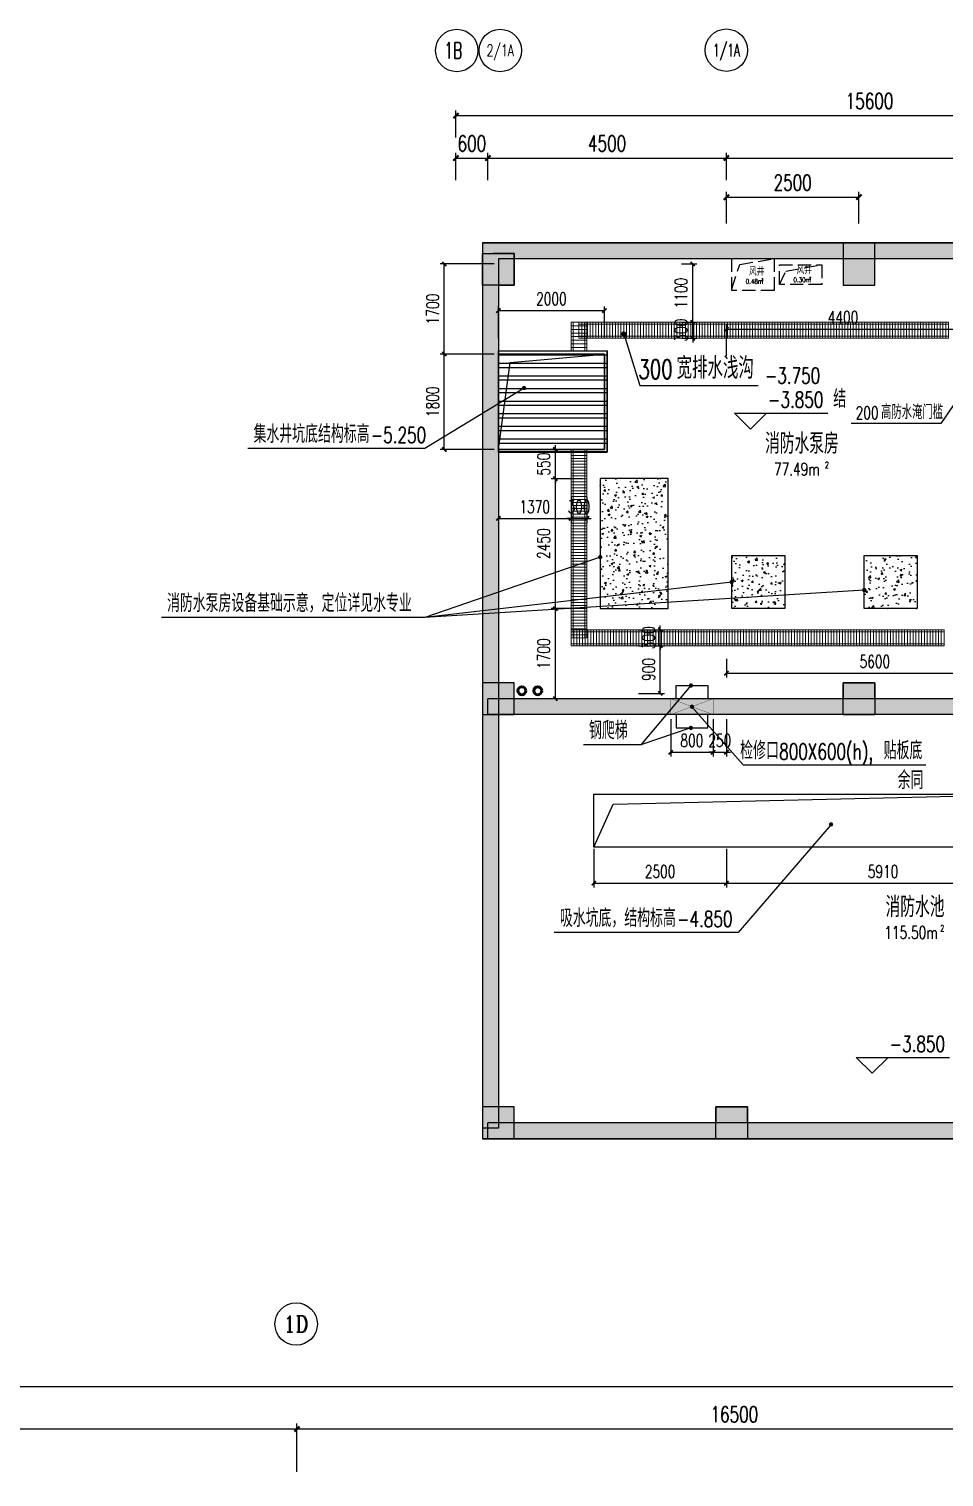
# Model space of a CAD drawing. Extents: x -474411 to 577939, y 0 to 1014176.
# Drawn here: x -182508 to -165249, y 838940 to 866252 of the extents above; entities that cross this region are included whole.
import ezdxf
from ezdxf.enums import TextEntityAlignment as Align

# ---------------------------------------------------------------- set-up
doc = ezdxf.new("R2010")
doc.units = 0
doc.header["$LTSCALE"] = 1000
doc.header["$MEASUREMENT"] = 0
doc.linetypes.add('DASH', pattern=[0.35, 0.25, -0.1])
doc.layers.get('Defpoints').update_dxf_attribs({"color": 210})
for name, color, linetype in [('A-AXIS-D', 1, 'Continuous'), ('A-AXIS-DP', 126, 'Continuous'), ('A-AXIS-SYMB', 3, 'Continuous'), ('A-HATCH-2', 251, 'Continuous'), ('A-STAIR', 150, 'Continuous'), ('A-WINDOW', 140, 'Continuous'), ('A-防火门窗', 1, 'Continuous'), ('AS-COLN', 6, 'Continuous'), ('AS-结构边线层', 200, 'Continuous'), ('PUB_HATCH', 8, 'Continuous'), ('PUB_TEXT', 7, 'Continuous'), ('SB_ZF消火栓', 10, 'Continuous'), ('建-墙-填充', 8, 'Continuous'), ('建-标高', 3, 'Continuous')]:
    doc.layers.add(name, color=color, linetype=linetype)
doc.layers.add('A-WALL-HATCH', color=8, linetype='Continuous', lineweight=13)
doc.layers.add('LG-ZF消防', color=1, linetype='Continuous', lineweight=60)
doc.styles.add('_TCH_AXIS', font='COMPLEX', dxfattribs={"bigfont": 'GBCBIG'})
doc.styles.add('_TCH_DIM', font='SIMPLEX', dxfattribs={"bigfont": 'GBCBIG'})
doc.styles.add('_TCH_DIM_T3', font='SIMPLEX', dxfattribs={"width": 0.705882, "bigfont": 'GBCBIG'})
doc.styles.add('A-AREA', font='SIMPLEX', dxfattribs={"bigfont": 'GBCBIG'})
doc.styles.add('A-STANDARD', font='SIMPLEX', dxfattribs={"bigfont": 'GBCBIG'})
doc.dimstyles.new('_TCH_ARCH&&100', dxfattribs={"dimtxt": 297.5, "dimasz": 100, "dimexe": 100, "dimexo": 100, "dimgap": 126.25, "dimtad": 1, "dimdec": 0, "dimzin": 0, "dimdsep": 46, "dimtxsty": '_TCH_DIM_T3', "dimblk": 'ARCHTICK', "dimcen": 0.09, "dimclrt": 7, "dimazin": 2, "dimtfac": 1, "dimtdec": 0, "dimtix": 1, "dimtmove": 2, "dimatfit": 3, "dimfxl": 0, "dimtolj": 1, "dimtzin": 0, "dimarcsym": 0})
doc.dimstyles.new('_TCH_ARCH&&80', dxfattribs={"dimtxt": 238, "dimasz": 80, "dimexe": 80, "dimexo": 80, "dimgap": 101, "dimtad": 1, "dimdec": 0, "dimzin": 0, "dimdsep": 46, "dimtxsty": '_TCH_DIM_T3', "dimblk": 'ARCHTICK', "dimcen": 0.09, "dimclrt": 7, "dimazin": 2, "dimtfac": 1, "dimtdec": 0, "dimtix": 1, "dimtmove": 2, "dimatfit": 3, "dimfxl": 0, "dimtolj": 1, "dimtzin": 0, "dimarcsym": 0})

# ---------------------------------------------------------------- blocks, each defined once
blk = doc.blocks.new('43243')
at = {"layer": 'AS-结构边线层', "color": 8}
for points in [[(-173954, 845320), (-158354, 845320), (-158354, 862220), (-173954, 862220)], [(-171654, 858320), (-173654, 858320), (-173654, 860120), (-171654, 860120)], [(-171854, 851820), (-163444, 851820), (-163444, 850820), (-171854, 850820)]]:
    blk.add_lwpolyline(points, close=True, dxfattribs=at)
at = {"layer": 'AS-结构边线层', "color": 8, "linetype": 'DASH'}
for points in [[(-169254, 861920), (-168454, 861920), (-168454, 861320), (-169254, 861320)], [(-168354, 861805), (-167554, 861805), (-167554, 861435), (-168354, 861435)]]:
    blk.add_lwpolyline(points, close=True, dxfattribs=at)
for points in [[(-169254, 861350), (-169100, 861810), (-168454, 861920)], [(-168354, 861435), (-168233, 861681), (-167554, 861805)]]:
    blk.add_lwpolyline(points, dxfattribs=at)
at = {"layer": 'AS-结构边线层', "color": 8}
for points in [[(-173654, 858320), (-173430, 859960), (-171654, 860120)], [(-171854, 850820), (-171490, 851630), (-163444, 851820)]]:
    blk.add_lwpolyline(points, dxfattribs=at)
blk = doc.blocks.new('234243242332')
at = {"layer": 'LG-ZF消防', "color": 8, "linetype": 'Continuous'}
for centre in [(-173212, 853770), (-172912, 853770)]:
    blk.add_circle(centre, 75, dxfattribs=at)
blk = doc.blocks.new('w4324323333')
at = {"layer": 'AS-COLN', "color": 8, "ltscale": 500}
for points in [[(-173354, 861420), (-173954, 861420), (-173954, 862020), (-173354, 862020)], [(-167154, 861420), (-166554, 861420), (-166554, 862220), (-167154, 862220)], [(-173354, 853920), (-173954, 853920), (-173954, 853320), (-173354, 853320)], [(-167154, 853920), (-166554, 853920), (-166554, 853320), (-167154, 853320)], [(-173354, 845920), (-173954, 845920), (-173954, 845323), (-173354, 845323)], [(-169554, 845920), (-168954, 845920), (-168954, 845320), (-169554, 845320)]]:
    blk.add_lwpolyline(points, close=True, dxfattribs=at)
blk = doc.blocks.new('_ArchTick')
at = {"color": 0, "linetype": 'ByBlock', "const_width": 0.4}
blk.add_lwpolyline([(-0.5, -0.5), (0.5, 0.5)], dxfattribs=at)
blk = doc.blocks.new('*D1060')
at = {"layer": 'A-AXIS-DP', "color": 0, "lineweight": -2}
for p, q in [((-170405, 853235), (-170405, 852530)), ((-169605, 853235), (-169605, 852530)), ((-170405, 852610), (-169605, 852610))]:
    blk.add_line(p, q, dxfattribs=at)
at = {"layer": 'Defpoints', "color": 0}
for p in [(-170405, 853315), (-169605, 853315), (-169605, 852610)]:
    blk.add_point(p, dxfattribs=at)
at = {"layer": 'A-AXIS-DP', "color": 0, "lineweight": -2, "xscale": 80, "yscale": 80, "zscale": 80, "rotation": 180}
blk.add_blockref('_ArchTick', (-170405, 852610), dxfattribs=at)
at = {"layer": 'A-AXIS-DP', "color": 0, "lineweight": -2, "xscale": 80, "yscale": 80, "zscale": 80}
blk.add_blockref('_ArchTick', (-169605, 852610), dxfattribs=at)
at = {"layer": 'A-AXIS-DP', "color": 7, "insert": (-170005, 852830), "char_height": 238, "attachment_point": 5, "style": '_TCH_DIM_T3'}
blk.add_mtext('\\A1;800', dxfattribs=at)
blk = doc.blocks.new('*D1059')
at = {"layer": 'A-AXIS-DP', "color": 0, "lineweight": -2}
for p, q in [((-169605, 853235), (-169605, 852530)), ((-169354, 853235), (-169354, 852530)), ((-169605, 852610), (-169685, 852610)), ((-169605, 852610), (-169354, 852610)), ((-169354, 852610), (-169274, 852610))]:
    blk.add_line(p, q, dxfattribs=at)
at = {"layer": 'Defpoints', "color": 0}
for p in [(-169605, 853315), (-169354, 853315), (-169354, 852610)]:
    blk.add_point(p, dxfattribs=at)
at = {"layer": 'A-AXIS-DP', "color": 0, "lineweight": -2, "xscale": 80, "yscale": 80, "zscale": 80}
blk.add_blockref('_ArchTick', (-169605, 852610), dxfattribs=at)
at = {"layer": 'A-AXIS-DP', "color": 0, "lineweight": -2, "xscale": 80, "yscale": 80, "zscale": 80, "rotation": 180}
blk.add_blockref('_ArchTick', (-169354, 852610), dxfattribs=at)
at = {"layer": 'A-AXIS-DP', "color": 7, "insert": (-169479, 852830), "char_height": 238, "attachment_point": 5, "style": '_TCH_DIM_T3'}
blk.add_mtext('\\A1;250', dxfattribs=at)
blk = doc.blocks.new('*D1047')
at = {"layer": 'A-AXIS-DP', "color": 0, "lineweight": -2}
for p, q in [((-170200, 860720), (-169910, 860720)), ((-169990, 860720), (-169990, 860800)), ((-169990, 860420), (-169990, 860720)), ((-170200, 860420), (-169910, 860420)), ((-169990, 860420), (-169990, 860340))]:
    blk.add_line(p, q, dxfattribs=at)
at = {"layer": 'Defpoints', "color": 0}
for p in [(-170280, 860720), (-169990, 860720), (-170280, 860420)]:
    blk.add_point(p, dxfattribs=at)
at = {"layer": 'A-AXIS-DP', "color": 0, "lineweight": -2, "xscale": 80, "yscale": 80, "zscale": 80}
for p, rotation in [((-169990, 860720), 270), ((-169990, 860420), 90)]:
    blk.add_blockref('_ArchTick', p, dxfattribs=dict(at, rotation=rotation))
at = {"layer": 'A-AXIS-DP', "color": 7, "insert": (-170210, 860570), "char_height": 238, "attachment_point": 5, "rotation": 90, "style": '_TCH_DIM_T3'}
blk.add_mtext('\\A1;300', dxfattribs=at)
blk = doc.blocks.new('*D1046')
at = {"layer": 'A-AXIS-DP', "color": 0, "lineweight": -2}
for p, q in [((-170200, 861820), (-169910, 861820)), ((-169990, 860720), (-169990, 861820)), ((-170200, 860720), (-169910, 860720))]:
    blk.add_line(p, q, dxfattribs=at)
at = {"layer": 'Defpoints', "color": 0}
for p in [(-170280, 861820), (-169990, 861820), (-170280, 860720)]:
    blk.add_point(p, dxfattribs=at)
at = {"layer": 'A-AXIS-DP', "color": 0, "lineweight": -2, "xscale": 80, "yscale": 80, "zscale": 80}
for p, rotation in [((-169990, 861820), 90), ((-169990, 860720), 270)]:
    blk.add_blockref('_ArchTick', p, dxfattribs=dict(at, rotation=rotation))
at = {"layer": 'A-AXIS-DP', "color": 7, "insert": (-170210, 861270), "char_height": 238, "attachment_point": 5, "rotation": 90, "style": '_TCH_DIM_T3'}
blk.add_mtext('\\A1;1100', dxfattribs=at)
blk = doc.blocks.new('*D1045')
at = {"layer": 'A-AXIS-DP', "color": 0, "lineweight": -2}
for p, q in [((-172284, 857420), (-172284, 856940)), ((-171984, 857420), (-171984, 856940)), ((-172284, 857020), (-172364, 857020)), ((-172284, 857020), (-171984, 857020)), ((-171984, 857020), (-171904, 857020))]:
    blk.add_line(p, q, dxfattribs=at)
at = {"layer": 'Defpoints', "color": 0}
for p in [(-172284, 857500), (-171984, 857500), (-171984, 857020)]:
    blk.add_point(p, dxfattribs=at)
at = {"layer": 'A-AXIS-DP', "color": 0, "lineweight": -2, "xscale": 80, "yscale": 80, "zscale": 80}
blk.add_blockref('_ArchTick', (-172284, 857020), dxfattribs=at)
at = {"layer": 'A-AXIS-DP', "color": 0, "lineweight": -2, "xscale": 80, "yscale": 80, "zscale": 80, "rotation": 180}
blk.add_blockref('_ArchTick', (-171984, 857020), dxfattribs=at)
at = {"layer": 'A-AXIS-DP', "color": 7, "insert": (-172134, 857240), "char_height": 238, "attachment_point": 5, "style": '_TCH_DIM_T3'}
blk.add_mtext('\\A1;300', dxfattribs=at)
blk = doc.blocks.new('*D1044')
at = {"layer": 'A-AXIS-DP', "color": 0, "lineweight": -2}
for p, q in [((-173654, 857420), (-173654, 856940)), ((-172284, 857420), (-172284, 856940)), ((-173654, 857020), (-172284, 857020))]:
    blk.add_line(p, q, dxfattribs=at)
at = {"layer": 'Defpoints', "color": 0}
for p in [(-173654, 857500), (-172284, 857500), (-172284, 857020)]:
    blk.add_point(p, dxfattribs=at)
at = {"layer": 'A-AXIS-DP', "color": 0, "lineweight": -2, "xscale": 80, "yscale": 80, "zscale": 80, "rotation": 180}
blk.add_blockref('_ArchTick', (-173654, 857020), dxfattribs=at)
at = {"layer": 'A-AXIS-DP', "color": 0, "lineweight": -2, "xscale": 80, "yscale": 80, "zscale": 80}
blk.add_blockref('_ArchTick', (-172284, 857020), dxfattribs=at)
at = {"layer": 'A-AXIS-DP', "color": 7, "insert": (-172969, 857240), "char_height": 238, "attachment_point": 5, "style": '_TCH_DIM_T3'}
blk.add_mtext('\\A1;1370', dxfattribs=at)
blk = doc.blocks.new('*D1042')
at = {"layer": 'A-AXIS-DP', "color": 0, "lineweight": -2}
for p, q in [((-171010, 854620), (-170520, 854620)), ((-170600, 853720), (-170600, 854620)), ((-171010, 853720), (-170520, 853720))]:
    blk.add_line(p, q, dxfattribs=at)
at = {"layer": 'Defpoints', "color": 0}
for p in [(-171090, 854620), (-170600, 854620), (-171090, 853720)]:
    blk.add_point(p, dxfattribs=at)
at = {"layer": 'A-AXIS-DP', "color": 0, "lineweight": -2, "xscale": 80, "yscale": 80, "zscale": 80}
for p, rotation in [((-170600, 854620), 90), ((-170600, 853720), 270)]:
    blk.add_blockref('_ArchTick', p, dxfattribs=dict(at, rotation=rotation))
at = {"layer": 'A-AXIS-DP', "color": 7, "insert": (-170820, 854170), "char_height": 238, "attachment_point": 5, "rotation": 90, "style": '_TCH_DIM_T3'}
blk.add_mtext('\\A1;900', dxfattribs=at)
blk = doc.blocks.new('*D1041')
at = {"layer": 'A-AXIS-DP', "color": 0, "lineweight": -2}
for p, q in [((-171010, 854920), (-170520, 854920)), ((-170600, 854920), (-170600, 855000)), ((-170600, 854620), (-170600, 854920)), ((-171010, 854620), (-170520, 854620)), ((-170600, 854620), (-170600, 854540))]:
    blk.add_line(p, q, dxfattribs=at)
at = {"layer": 'Defpoints', "color": 0}
for p in [(-171090, 854920), (-170600, 854920), (-171090, 854620)]:
    blk.add_point(p, dxfattribs=at)
at = {"layer": 'A-AXIS-DP', "color": 0, "lineweight": -2, "xscale": 80, "yscale": 80, "zscale": 80}
for p, rotation in [((-170600, 854920), 270), ((-170600, 854620), 90)]:
    blk.add_blockref('_ArchTick', p, dxfattribs=dict(at, rotation=rotation))
at = {"layer": 'A-AXIS-DP', "color": 7, "insert": (-170820, 854770), "char_height": 238, "attachment_point": 5, "rotation": 90, "style": '_TCH_DIM_T3'}
blk.add_mtext('\\A1;300', dxfattribs=at)
blk = doc.blocks.new('*D1039')
at = {"layer": 'A-AXIS-DP', "color": 0, "lineweight": -2}
for p, q in [((-172064, 855320), (-172660, 855320)), ((-172580, 853620), (-172580, 855320)), ((-172064, 853620), (-172660, 853620))]:
    blk.add_line(p, q, dxfattribs=at)
at = {"layer": 'Defpoints', "color": 0}
for p in [(-172580, 855320), (-171984, 855320), (-171984, 853620)]:
    blk.add_point(p, dxfattribs=at)
at = {"layer": 'A-AXIS-DP', "color": 0, "lineweight": -2, "xscale": 80, "yscale": 80, "zscale": 80}
for p, rotation in [((-172580, 855320), 90), ((-172580, 853620), 270)]:
    blk.add_blockref('_ArchTick', p, dxfattribs=dict(at, rotation=rotation))
at = {"layer": 'A-AXIS-DP', "color": 7, "insert": (-172800, 854470), "char_height": 238, "attachment_point": 5, "rotation": 90, "style": '_TCH_DIM_T3'}
blk.add_mtext('\\A1;1700', dxfattribs=at)
blk = doc.blocks.new('*D1038')
at = {"layer": 'A-AXIS-DP', "color": 0, "lineweight": -2}
for p, q in [((-172064, 857770), (-172660, 857770)), ((-172580, 855320), (-172580, 857770)), ((-172064, 855320), (-172660, 855320))]:
    blk.add_line(p, q, dxfattribs=at)
at = {"layer": 'Defpoints', "color": 0}
for p in [(-172580, 857770), (-171984, 857770), (-171984, 855320)]:
    blk.add_point(p, dxfattribs=at)
at = {"layer": 'A-AXIS-DP', "color": 0, "lineweight": -2, "xscale": 80, "yscale": 80, "zscale": 80}
for p, rotation in [((-172580, 857770), 90), ((-172580, 855320), 270)]:
    blk.add_blockref('_ArchTick', p, dxfattribs=dict(at, rotation=rotation))
at = {"layer": 'A-AXIS-DP', "color": 7, "insert": (-172800, 856545), "char_height": 238, "attachment_point": 5, "rotation": 90, "style": '_TCH_DIM_T3'}
blk.add_mtext('\\A1;2450', dxfattribs=at)
blk = doc.blocks.new('*D1037')
at = {"layer": 'A-AXIS-DP', "color": 0, "lineweight": -2}
for p, q in [((-172064, 858320), (-172660, 858320)), ((-172580, 858320), (-172580, 858400)), ((-172580, 857770), (-172580, 858320)), ((-172064, 857770), (-172660, 857770)), ((-172580, 857770), (-172580, 857690))]:
    blk.add_line(p, q, dxfattribs=at)
at = {"layer": 'Defpoints', "color": 0}
for p in [(-172580, 858320), (-171984, 858320), (-171984, 857770)]:
    blk.add_point(p, dxfattribs=at)
at = {"layer": 'A-AXIS-DP', "color": 0, "lineweight": -2, "xscale": 80, "yscale": 80, "zscale": 80}
for p, rotation in [((-172580, 858320), 270), ((-172580, 857770), 90)]:
    blk.add_blockref('_ArchTick', p, dxfattribs=dict(at, rotation=rotation))
at = {"layer": 'A-AXIS-DP', "color": 7, "insert": (-172800, 858045), "char_height": 238, "attachment_point": 5, "rotation": 90, "style": '_TCH_DIM_T3'}
blk.add_mtext('\\A1;550', dxfattribs=at)
blk = doc.blocks.new('*D1036')
at = {"layer": 'A-AXIS-DP', "color": 0, "lineweight": -2}
for p, q in [((-171854, 850790), (-171854, 850060)), ((-169354, 850790), (-169354, 850060)), ((-171854, 850140), (-169354, 850140))]:
    blk.add_line(p, q, dxfattribs=at)
at = {"layer": 'Defpoints', "color": 0}
for p in [(-171854, 850870), (-169354, 850870), (-169354, 850140)]:
    blk.add_point(p, dxfattribs=at)
at = {"layer": 'A-AXIS-DP', "color": 0, "lineweight": -2, "xscale": 80, "yscale": 80, "zscale": 80, "rotation": 180}
blk.add_blockref('_ArchTick', (-171854, 850140), dxfattribs=at)
at = {"layer": 'A-AXIS-DP', "color": 0, "lineweight": -2, "xscale": 80, "yscale": 80, "zscale": 80}
blk.add_blockref('_ArchTick', (-169354, 850140), dxfattribs=at)
at = {"layer": 'A-AXIS-DP', "color": 7, "insert": (-170604, 850360), "char_height": 238, "attachment_point": 5, "style": '_TCH_DIM_T3'}
blk.add_mtext('\\A1;2500', dxfattribs=at)
blk = doc.blocks.new('*D1035')
at = {"layer": 'A-AXIS-DP', "color": 0, "lineweight": -2}
for p, q in [((-169354, 850790), (-169354, 850060)), ((-163444, 850790), (-163444, 850060)), ((-169354, 850140), (-163444, 850140))]:
    blk.add_line(p, q, dxfattribs=at)
at = {"layer": 'Defpoints', "color": 0}
for p in [(-169354, 850870), (-163444, 850870), (-163444, 850140)]:
    blk.add_point(p, dxfattribs=at)
at = {"layer": 'A-AXIS-DP', "color": 0, "lineweight": -2, "xscale": 80, "yscale": 80, "zscale": 80, "rotation": 180}
blk.add_blockref('_ArchTick', (-169354, 850140), dxfattribs=at)
at = {"layer": 'A-AXIS-DP', "color": 0, "lineweight": -2, "xscale": 80, "yscale": 80, "zscale": 80}
blk.add_blockref('_ArchTick', (-163444, 850140), dxfattribs=at)
at = {"layer": 'A-AXIS-DP', "color": 7, "insert": (-166399, 850360), "char_height": 238, "attachment_point": 5, "style": '_TCH_DIM_T3'}
blk.add_mtext('\\A1;5910', dxfattribs=at)
blk = doc.blocks.new('*D1032')
at = {"layer": 'A-AXIS-DP', "color": 0, "lineweight": -2}
for p, q in [((-173654, 860420), (-173654, 861020)), ((-173654, 860940), (-171654, 860940)), ((-171654, 860420), (-171654, 861020))]:
    blk.add_line(p, q, dxfattribs=at)
at = {"layer": 'Defpoints', "color": 0}
for p in [(-171654, 860940), (-173654, 860340), (-171654, 860340)]:
    blk.add_point(p, dxfattribs=at)
at = {"layer": 'A-AXIS-DP', "color": 0, "lineweight": -2, "xscale": 80, "yscale": 80, "zscale": 80, "rotation": 180}
blk.add_blockref('_ArchTick', (-173654, 860940), dxfattribs=at)
at = {"layer": 'A-AXIS-DP', "color": 0, "lineweight": -2, "xscale": 80, "yscale": 80, "zscale": 80}
blk.add_blockref('_ArchTick', (-171654, 860940), dxfattribs=at)
at = {"layer": 'A-AXIS-DP', "color": 7, "insert": (-172654, 861160), "char_height": 238, "attachment_point": 5, "style": '_TCH_DIM_T3'}
blk.add_mtext('\\A1;2000', dxfattribs=at)
blk = doc.blocks.new('*D1031')
at = {"layer": 'A-AXIS-DP', "color": 0, "lineweight": -2}
for p, q in [((-173734, 860120), (-174754, 860120)), ((-174674, 858320), (-174674, 860120)), ((-173734, 858320), (-174754, 858320))]:
    blk.add_line(p, q, dxfattribs=at)
at = {"layer": 'Defpoints', "color": 0}
for p in [(-174674, 860120), (-173654, 860120), (-173654, 858320)]:
    blk.add_point(p, dxfattribs=at)
at = {"layer": 'A-AXIS-DP', "color": 0, "lineweight": -2, "xscale": 80, "yscale": 80, "zscale": 80}
for p, rotation in [((-174674, 860120), 90), ((-174674, 858320), 270)]:
    blk.add_blockref('_ArchTick', p, dxfattribs=dict(at, rotation=rotation))
at = {"layer": 'A-AXIS-DP', "color": 7, "insert": (-174894, 859220), "char_height": 238, "attachment_point": 5, "rotation": 90, "style": '_TCH_DIM_T3'}
blk.add_mtext('\\A1;1800', dxfattribs=at)
blk = doc.blocks.new('*D1030')
at = {"layer": 'A-AXIS-DP', "color": 0, "lineweight": -2}
for p, q in [((-173734, 861820), (-174754, 861820)), ((-174674, 860120), (-174674, 861820)), ((-173734, 860120), (-174754, 860120))]:
    blk.add_line(p, q, dxfattribs=at)
at = {"layer": 'Defpoints', "color": 0}
for p in [(-174674, 861820), (-173654, 861820), (-173654, 860120)]:
    blk.add_point(p, dxfattribs=at)
at = {"layer": 'A-AXIS-DP', "color": 0, "lineweight": -2, "xscale": 80, "yscale": 80, "zscale": 80}
for p, rotation in [((-174674, 861820), 90), ((-174674, 860120), 270)]:
    blk.add_blockref('_ArchTick', p, dxfattribs=dict(at, rotation=rotation))
at = {"layer": 'A-AXIS-DP', "color": 7, "insert": (-174894, 860970), "char_height": 238, "attachment_point": 5, "rotation": 90, "style": '_TCH_DIM_T3'}
blk.add_mtext('\\A1;1700', dxfattribs=at)
blk = doc.blocks.new('*D1029')
at = {"layer": 'A-AXIS-DP', "color": 0, "lineweight": -2}
for p, q in [((-169354, 854370), (-169354, 854020)), ((-163754, 854370), (-163754, 854020)), ((-169354, 854100), (-163754, 854100))]:
    blk.add_line(p, q, dxfattribs=at)
at = {"layer": 'Defpoints', "color": 0}
for p in [(-169354, 854450), (-163754, 854450), (-163754, 854100)]:
    blk.add_point(p, dxfattribs=at)
at = {"layer": 'A-AXIS-DP', "color": 0, "lineweight": -2, "xscale": 80, "yscale": 80, "zscale": 80, "rotation": 180}
blk.add_blockref('_ArchTick', (-169354, 854100), dxfattribs=at)
at = {"layer": 'A-AXIS-DP', "color": 0, "lineweight": -2, "xscale": 80, "yscale": 80, "zscale": 80}
blk.add_blockref('_ArchTick', (-163754, 854100), dxfattribs=at)
at = {"layer": 'A-AXIS-DP', "color": 7, "insert": (-166554, 854320), "char_height": 238, "attachment_point": 5, "style": '_TCH_DIM_T3'}
blk.add_mtext('\\A1;5600', dxfattribs=at)
blk = doc.blocks.new('*D1023')
at = {"layer": 'A-AXIS-DP', "color": 0, "lineweight": -2}
for p, q in [((-169354, 860080), (-169354, 860670)), ((-164954, 860080), (-164954, 860670)), ((-169354, 860590), (-164954, 860590))]:
    blk.add_line(p, q, dxfattribs=at)
at = {"layer": 'Defpoints', "color": 0}
for p in [(-164954, 860590), (-169354, 860000), (-164954, 860000)]:
    blk.add_point(p, dxfattribs=at)
at = {"layer": 'A-AXIS-DP', "color": 0, "lineweight": -2, "xscale": 80, "yscale": 80, "zscale": 80, "rotation": 180}
blk.add_blockref('_ArchTick', (-169354, 860590), dxfattribs=at)
at = {"layer": 'A-AXIS-DP', "color": 0, "lineweight": -2, "xscale": 80, "yscale": 80, "zscale": 80}
blk.add_blockref('_ArchTick', (-164954, 860590), dxfattribs=at)
at = {"layer": 'A-AXIS-DP', "color": 7, "insert": (-167154, 860810), "char_height": 238, "attachment_point": 5, "style": '_TCH_DIM_T3'}
blk.add_mtext('\\A1;4400', dxfattribs=at)
blk = doc.blocks.new('$LinePat$饰面砖')
at = {"color": 0}
for p, q in [((0, 0), (70, 0)), ((0, 0), (0, -100)), ((17.5, 0), (17.5, -100)), ((35, 0), (35, -100)), ((52.5, 0), (52.5, -100)), ((70, 0), (70, -100)), ((0, -100), (70, -100))]:
    blk.add_line(p, q, dxfattribs=at)
at = {"color": 0, "linetype": 'DASH'}
for p, q in [((0, -12.5), (70, -12.5)), ((0, -87.5), (70, -87.5))]:
    blk.add_line(p, q, dxfattribs=at)
blk = doc.blocks.new('*D499')
at = {"layer": 'A-AXIS-D', "color": 0, "lineweight": -2}
for p, q in [((-193954, 839040), (-193954, 839947)), ((-177454, 839040), (-177454, 839947)), ((-193954, 839847), (-177454, 839847))]:
    blk.add_line(p, q, dxfattribs=at)
at = {"layer": 'Defpoints', "color": 0}
for p in [(-177454, 839847), (-193954, 838940), (-177454, 838940)]:
    blk.add_point(p, dxfattribs=at)
at = {"layer": 'A-AXIS-D', "color": 0, "lineweight": -2, "xscale": 100, "yscale": 100, "zscale": 100, "rotation": 180}
blk.add_blockref('_ArchTick', (-193954, 839847), dxfattribs=at)
at = {"layer": 'A-AXIS-D', "color": 0, "lineweight": -2, "xscale": 100, "yscale": 100, "zscale": 100}
blk.add_blockref('_ArchTick', (-177454, 839847), dxfattribs=at)
at = {"layer": 'A-AXIS-D', "color": 7, "insert": (-185704, 840122), "char_height": 297.5, "attachment_point": 5, "style": '_TCH_DIM_T3'}
blk.add_mtext('\\A1;16500', dxfattribs=at)
blk = doc.blocks.new('*D500')
at = {"layer": 'A-AXIS-D', "color": 0, "lineweight": -2}
for p, q in [((-177454, 839040), (-177454, 839947)), ((-160954, 839040), (-160954, 839947)), ((-177454, 839847), (-160954, 839847))]:
    blk.add_line(p, q, dxfattribs=at)
at = {"layer": 'Defpoints', "color": 0}
for p in [(-160954, 839847), (-177454, 838940), (-160954, 838940)]:
    blk.add_point(p, dxfattribs=at)
at = {"layer": 'A-AXIS-D', "color": 0, "lineweight": -2, "xscale": 100, "yscale": 100, "zscale": 100, "rotation": 180}
blk.add_blockref('_ArchTick', (-177454, 839847), dxfattribs=at)
at = {"layer": 'A-AXIS-D', "color": 0, "lineweight": -2, "xscale": 100, "yscale": 100, "zscale": 100}
blk.add_blockref('_ArchTick', (-160954, 839847), dxfattribs=at)
at = {"layer": 'A-AXIS-D', "color": 7, "insert": (-169204, 840122), "char_height": 297.5, "attachment_point": 5, "style": '_TCH_DIM_T3'}
blk.add_mtext('\\A1;16500', dxfattribs=at)
blk = doc.blocks.new('*D616')
at = {"layer": 'A-AXIS-D', "color": 0, "lineweight": -2}
for p, q in [((-174454, 863403), (-174454, 863917)), ((-173854, 863403), (-173854, 863917)), ((-174454, 863817), (-173854, 863817))]:
    blk.add_line(p, q, dxfattribs=at)
at = {"layer": 'Defpoints', "color": 0}
for p in [(-173854, 863817), (-174454, 863303), (-173854, 863303)]:
    blk.add_point(p, dxfattribs=at)
at = {"layer": 'A-AXIS-D', "color": 0, "lineweight": -2, "xscale": 100, "yscale": 100, "zscale": 100, "rotation": 180}
blk.add_blockref('_ArchTick', (-174454, 863817), dxfattribs=at)
at = {"layer": 'A-AXIS-D', "color": 0, "lineweight": -2, "xscale": 100, "yscale": 100, "zscale": 100}
blk.add_blockref('_ArchTick', (-173854, 863817), dxfattribs=at)
at = {"layer": 'A-AXIS-D', "color": 7, "insert": (-174154, 864092), "char_height": 297.5, "attachment_point": 5, "style": '_TCH_DIM_T3'}
blk.add_mtext('\\A1;600', dxfattribs=at)
blk = doc.blocks.new('*D617')
at = {"layer": 'A-AXIS-D', "color": 0, "lineweight": -2}
for p, q in [((-173854, 863403), (-173854, 863917)), ((-169354, 863403), (-169354, 863917)), ((-173854, 863817), (-169354, 863817))]:
    blk.add_line(p, q, dxfattribs=at)
at = {"layer": 'Defpoints', "color": 0}
for p in [(-169354, 863817), (-173854, 863303), (-169354, 863303)]:
    blk.add_point(p, dxfattribs=at)
at = {"layer": 'A-AXIS-D', "color": 0, "lineweight": -2, "xscale": 100, "yscale": 100, "zscale": 100, "rotation": 180}
blk.add_blockref('_ArchTick', (-173854, 863817), dxfattribs=at)
at = {"layer": 'A-AXIS-D', "color": 0, "lineweight": -2, "xscale": 100, "yscale": 100, "zscale": 100}
blk.add_blockref('_ArchTick', (-169354, 863817), dxfattribs=at)
at = {"layer": 'A-AXIS-D', "color": 7, "insert": (-171604, 864092), "char_height": 297.5, "attachment_point": 5, "style": '_TCH_DIM_T3'}
blk.add_mtext('\\A1;4500', dxfattribs=at)
blk = doc.blocks.new('*D618')
at = {"layer": 'A-AXIS-D', "color": 0, "lineweight": -2}
for p, q in [((-169354, 863403), (-169354, 863917)), ((-158854, 863403), (-158854, 863917)), ((-169354, 863817), (-158854, 863817))]:
    blk.add_line(p, q, dxfattribs=at)
at = {"layer": 'Defpoints', "color": 0}
for p in [(-158854, 863817), (-169354, 863303), (-158854, 863303)]:
    blk.add_point(p, dxfattribs=at)
at = {"layer": 'A-AXIS-D', "color": 0, "lineweight": -2, "xscale": 100, "yscale": 100, "zscale": 100, "rotation": 180}
blk.add_blockref('_ArchTick', (-169354, 863817), dxfattribs=at)
at = {"layer": 'A-AXIS-D', "color": 0, "lineweight": -2, "xscale": 100, "yscale": 100, "zscale": 100}
blk.add_blockref('_ArchTick', (-158854, 863817), dxfattribs=at)
at = {"layer": 'A-AXIS-D', "color": 7, "insert": (-164104, 864092), "char_height": 297.5, "attachment_point": 5, "style": '_TCH_DIM_T3'}
blk.add_mtext('\\A1;10500', dxfattribs=at)
blk = doc.blocks.new('*D623')
at = {"layer": 'A-AXIS-D', "color": 0, "lineweight": -2}
for p, q in [((-254554, 839140), (-254554, 840747)), ((-128054, 839140), (-128054, 840747)), ((-254554, 840647), (-128054, 840647))]:
    blk.add_line(p, q, dxfattribs=at)
at = {"layer": 'Defpoints', "color": 0}
for p in [(-128054, 840647), (-254554, 839040), (-128054, 839040)]:
    blk.add_point(p, dxfattribs=at)
at = {"layer": 'A-AXIS-D', "color": 0, "lineweight": -2, "xscale": 100, "yscale": 100, "zscale": 100, "rotation": 180}
blk.add_blockref('_ArchTick', (-254554, 840647), dxfattribs=at)
at = {"layer": 'A-AXIS-D', "color": 0, "lineweight": -2, "xscale": 100, "yscale": 100, "zscale": 100}
blk.add_blockref('_ArchTick', (-128054, 840647), dxfattribs=at)
at = {"layer": 'A-AXIS-D', "color": 7, "insert": (-191304, 840922), "char_height": 297.5, "attachment_point": 5, "style": '_TCH_DIM_T3'}
blk.add_mtext('\\A1;126500', dxfattribs=at)
blk = doc.blocks.new('*D624')
at = {"layer": 'A-AXIS-D', "color": 0, "lineweight": -2}
for p, q in [((-174454, 864203), (-174454, 864717)), ((-158854, 864203), (-158854, 864717)), ((-174454, 864617), (-158854, 864617))]:
    blk.add_line(p, q, dxfattribs=at)
at = {"layer": 'Defpoints', "color": 0}
for p in [(-158854, 864617), (-174454, 864103), (-158854, 864103)]:
    blk.add_point(p, dxfattribs=at)
at = {"layer": 'A-AXIS-D', "color": 0, "lineweight": -2, "xscale": 100, "yscale": 100, "zscale": 100, "rotation": 180}
blk.add_blockref('_ArchTick', (-174454, 864617), dxfattribs=at)
at = {"layer": 'A-AXIS-D', "color": 0, "lineweight": -2, "xscale": 100, "yscale": 100, "zscale": 100}
blk.add_blockref('_ArchTick', (-158854, 864617), dxfattribs=at)
at = {"layer": 'A-AXIS-D', "color": 7, "insert": (-166654, 864892), "char_height": 297.5, "attachment_point": 5, "style": '_TCH_DIM_T3'}
blk.add_mtext('\\A1;15600', dxfattribs=at)
blk = doc.blocks.new('*D720')
at = {"layer": 'A-AXIS-D', "color": 0, "lineweight": -2}
for p, q in [((-169354, 862580), (-169354, 863180)), ((-169354, 863080), (-166854, 863080)), ((-166854, 862580), (-166854, 863180))]:
    blk.add_line(p, q, dxfattribs=at)
at = {"layer": 'Defpoints', "color": 0}
for p in [(-166854, 863080), (-169354, 862480), (-166854, 862480)]:
    blk.add_point(p, dxfattribs=at)
at = {"layer": 'A-AXIS-D', "color": 0, "lineweight": -2, "xscale": 100, "yscale": 100, "zscale": 100, "rotation": 180}
blk.add_blockref('_ArchTick', (-169354, 863080), dxfattribs=at)
at = {"layer": 'A-AXIS-D', "color": 0, "lineweight": -2, "xscale": 100, "yscale": 100, "zscale": 100}
blk.add_blockref('_ArchTick', (-166854, 863080), dxfattribs=at)
at = {"layer": 'A-AXIS-D', "color": 7, "insert": (-168104, 863355), "char_height": 297.5, "attachment_point": 5, "style": '_TCH_DIM_T3'}
blk.add_mtext('\\A1;2500', dxfattribs=at)

msp = doc.modelspace()

# ---------------------------------------------------------------- hatches: boundary and pattern name
at = {"layer": 'A-HATCH-2'}
h = msp.add_hatch(dxfattribs=at)
h.set_pattern_fill('ANSI32', color=8, scale=50, angle=135)
h.set_pattern_definition([(180, (0, 0), (-1e-14, -238.125), []), (180, (-79.38, 79.38), (-1e-14, -238.125), [])])
h.paths.add_polyline_path([(-171604.2, 860180), (-173654.2, 860175), (-173654.2, 858265), (-171604.2, 858270)])
h = msp.add_hatch(dxfattribs=at)
h.set_pattern_fill('混凝土', color=8, scale=50)
h.set_pattern_definition([(50, (0, -400), (358.63009, -31.37607), [37.5, -412.5]), (355, (0, -400), (-69.37567, 376.09607), [30, -330]), (100.4514, (29.9, -402.6), (289.25469, 344.71977), [31.8701, -350.57106]), (46.1842, (0, -300), (533.62052, -82.7595), [56.25, -618.75]), (96.6356, (44.47, -306.9), (467.33135, 487.05894), [47.80514, -525.8565]), (351.1842, (0, -300), (467.33097, 487.0593), [45, -495]), (21, (50, -325), (298.45353, -201.30945), [37.5, -412.5]), (326, (50, -325), (121.65767, 362.57502), [30, -330]), (71.4514, (74.87, -341.78), (420.11131, 161.26525), [31.8701, -350.57106]), (37.5, (0, -400), (6.079928, 166.446927), [0, -326, 0, -335, 0, -331.25]), (7.5, (0, -400), (131.53477, 197.205856), [0, -191, 0, -318.5, 0, -126.25]), (327.5, (-111.5, -400), (266.911218, -11.277436), [0, -125, 0, -390, 0, -517.5]), (317.5, (-161.5, -400), (291.593085, 50.05249), [0, -162.5, 0, -259, 0, -367.5])])
h.paths.add_polyline_path([(-166754.2, 856320.3), (-165754.2, 856320.3), (-165754.2, 855320.3), (-166754.2, 855320.3)])
h.paths.add_polyline_path([(-169254.2, 856320.3), (-168254.2, 856320.3), (-168254.2, 855320.3), (-169254.2, 855320.3)])
h.paths.add_polyline_path([(-170454.2, 857770.4), (-171734.2, 857770.4), (-171734.2, 855320), (-170454.2, 855320)])
at = {"layer": 'PUB_HATCH'}
for points in [[(-173954.2, 861420), (-173354.2, 861420), (-173354.2, 862020), (-173954.2, 862020)], [(-167154.2, 861420), (-166554.2, 861420), (-166554.2, 862220), (-167154.2, 862220)], [(-173954.2, 853320), (-173354.2, 853320), (-173354.2, 853920), (-173954.2, 853920)], [(-167154.2, 853320), (-166554.2, 853320), (-166554.2, 853920), (-167154.2, 853920)], [(-173954.2, 845320), (-173354.2, 845320), (-173354.2, 845920), (-173954.2, 845920)], [(-169554.2, 845320), (-168954.2, 845320), (-168954.2, 845920), (-169554.2, 845920)]]:
    msp.add_hatch(color=8, dxfattribs=at).paths.add_polyline_path(points)
at = {"layer": '建-墙-填充'}
for points in [[(-173654.2, 861920), (-173954.2, 862220), (-173954.2, 845520), (-173654.2, 845520)], [(-173954.2, 862220), (-173654.2, 861920), (-164854.2, 861920), (-164854.2, 862220)], [(-163654.2, 853320), (-163654.2, 853620), (-173854.2, 853620), (-173854.2, 853320)], [(-158554.2, 845620), (-173854.2, 845620), (-173854.2, 845320), (-158554.2, 845320)]]:
    msp.add_hatch(color=8, dxfattribs=at).paths.add_polyline_path(points)

# ---------------------------------------------------------------- linework, layer by layer
at = {"layer": 'A-AXIS-D', "color": 8}
for centre in [(-174439.1, 865846.1), (-173619.1, 865846.4), (-169354.2, 865852.3), (-177469.1, 841826.1)]:
    msp.add_circle(centre, 400, dxfattribs=at)
at = {"layer": 'A-AXIS-DP', "color": 8}
msp.add_lwpolyline([(-173654.2, 860180), (-171604.2, 860180), (-171604.2, 858270), (-173654.2, 858270)], close=True, dxfattribs=at)
for points in [[(-173654.2, 858320), (-173430, 859960), (-171654.2, 860120)], [(-171854.2, 850820), (-171490, 851630), (-163444.2, 851820)]]:
    msp.add_lwpolyline(points, dxfattribs=at)
at = {"layer": 'A-AXIS-SYMB', "color": 8}
for p, q in [((-171290, 860500), (-170984.1, 859530)), ((-170984.1, 859530), (-168756.5, 859530)), ((-164854.2, 859470), (-165310, 858810)), ((-165310, 858810), (-167000, 858810)), ((-170023.2, 853870), (-170967.3, 852750)), ((-170003.7, 853470), (-169040, 852370)), ((-170023.2, 853070), (-170967.3, 852750)), ((-170967.3, 852750), (-172050, 852750)), ((-169040, 852370), (-165590, 852370))]:
    msp.add_line(p, q, dxfattribs=at)
for points, const_width in [([(-171297.2, 860522.9, 1), (-171282.8, 860477.1, 1)], 48), ([(-170010.3, 853885.3, 1), (-170036.1, 853854.7, 1)], 40), ([(-170016.9, 853485, 1), (-169990.5, 853455, 1)], 40), ([(-170004.3, 853076.4, 1), (-170042.1, 853063.6, 1)], 40)]:
    msp.add_lwpolyline(points, format="xyb", close=True, dxfattribs=dict(at, const_width=const_width))
at = {"layer": 'A-STAIR', "color": 8}
for points in [[(-170303.7, 853620), (-170303.7, 853870), (-169703.7, 853870), (-169703.7, 853620)], [(-170303.7, 853320), (-170303.7, 853070), (-169703.7, 853070), (-169703.7, 853320)]]:
    msp.add_lwpolyline(points, dxfattribs=at)
at = {"layer": 'A-WINDOW', "color": 8}
msp.add_lwpolyline([(-171604.2, 860180), (-173654.2, 860175), (-173654.2, 858265), (-171604.2, 858270)], close=True, dxfattribs=at)
at = {"layer": 'A-WINDOW', "color": 8, "const_width": 5}
for points in [[(-169603.7, 853620), (-169603.7, 853320), (-170403.7, 853320), (-170403.7, 853620), (-170403.7, 853620)], [(-169603.7, 853620), (-170403.7, 853620)], [(-169603.7, 853620), (-170403.7, 853320)], [(-170403.7, 853620), (-169603.7, 853320)]]:
    msp.add_lwpolyline(points, dxfattribs=at)
at = {"layer": 'AS-COLN', "color": 8}
for p, q in [((-173954.2, 862220), (-173954.2, 845520)), ((-173954.2, 862220), (-164854.2, 862220)), ((-173954.2, 862020), (-173954.2, 861420)), ((-173354.2, 862020), (-173754.2, 862020)), ((-173354.2, 861420), (-173354.2, 862020)), ((-166554.2, 862220), (-167154.2, 862220)), ((-173654.2, 861920), (-173654.2, 845520)), ((-173654.2, 861920), (-164854.2, 861920)), ((-167154.2, 861920), (-167154.2, 861420)), ((-166554.2, 861420), (-166554.2, 861920)), ((-173654.2, 861420), (-173354.2, 861420)), ((-167154.2, 861420), (-166554.2, 861420)), ((-173954.2, 853920), (-173954.2, 853320)), ((-173354.2, 853920), (-173654.2, 853920)), ((-173354.2, 853620), (-173354.2, 853920)), ((-166554.2, 853920), (-167154.2, 853920)), ((-167154.2, 853920), (-167154.2, 853620)), ((-166554.2, 853620), (-166554.2, 853920)), ((-163654.2, 853620), (-173854.2, 853620)), ((-173854.2, 853320), (-173854.2, 853620)), ((-163654.2, 853320), (-173854.2, 853320)), ((-173654.2, 853320), (-173354.2, 853320)), ((-167154.2, 853320), (-166554.2, 853320)), ((-173954.2, 845920), (-173954.2, 845323.5)), ((-173354.2, 845920), (-173654.2, 845920)), ((-173354.2, 845620), (-173354.2, 845920)), ((-168954.2, 845920), (-169554.2, 845920)), ((-169554.2, 845920), (-169554.2, 845620)), ((-168954.2, 845620), (-168954.2, 845920)), ((-158554.2, 845620), (-173854.2, 845620)), ((-173854.2, 845320), (-173854.2, 845620)), ((-173654.2, 845520), (-173954.2, 845520)), ((-173954.2, 845323.5), (-173954.2, 845320)), ((-173954.2, 845320), (-173855.2, 845320)), ((-173855.2, 845320), (-173354.2, 845320)), ((-158554.2, 845320), (-173854.2, 845320)), ((-169554.2, 845320), (-168954.2, 845320))]:
    msp.add_line(p, q, dxfattribs=at)
for points in [[(-171654.2, 860120), (-173654.2, 860120), (-173654.2, 858320), (-171654.2, 858320)], [(-170454.2, 857770.4), (-171734.2, 857770.4), (-171734.2, 855320), (-170454.2, 855320)], [(-169254.2, 856320.3), (-168254.2, 856320.3), (-168254.2, 855320.3), (-169254.2, 855320.3)], [(-166754.2, 856320.3), (-165754.2, 856320.3), (-165754.2, 855320.3), (-166754.2, 855320.3)], [(-163444.2, 850820), (-171854.2, 850820), (-171854.2, 851820), (-163444.2, 851820)]]:
    msp.add_lwpolyline(points, close=True, dxfattribs=at)
at = {"layer": '建-标高', "color": 8}
for p, q in [((-173170, 859480), (-175040, 858340)), ((-168898.6, 858705), (-169198.6, 859005)), ((-169198.6, 859005), (-167438.6, 859005)), ((-168898.6, 858705), (-168598.6, 859005)), ((-175040, 858340), (-178377.5, 858340)), ((-171734.2, 856290), (-175040, 855150)), ((-169254.2, 855820.3), (-175040, 855150)), ((-166754.2, 855670), (-175040, 855150)), ((-175040, 855150), (-180010, 855150)), ((-167380, 851250), (-169130, 849210)), ((-169130, 849210), (-172600, 849210)), ((-166604.4, 846555), (-166904.4, 846855)), ((-166904.4, 846855), (-165144.4, 846855)), ((-166604.4, 846555), (-166304.4, 846855))]:
    msp.add_line(p, q, dxfattribs=at)
at = {"layer": '建-标高', "color": 8, "const_width": 40}
for points in [[(-173152.9, 859490.4, 1), (-173187.1, 859469.6, 1)], [(-171715.3, 856296.5, 1), (-171753.1, 856283.5, 1)], [(-169234.3, 855822.6, 1), (-169274.1, 855818, 1)], [(-166734.2, 855671.3, 1), (-166774.1, 855668.7, 1)], [(-167367, 851265.2, 1), (-167393, 851234.8, 1)]]:
    msp.add_lwpolyline(points, format="xyb", close=True, dxfattribs=at)

# ---------------------------------------------------------------- block references
at = {"layer": 'A-WALL-HATCH', "color": 8, "yscale": 3, "zscale": 3}
for p, xscale, rotation in [((-171984.2, 860720), 3.866376336032187, 270.0001690309118), ((-171923, 860420), 3.016807492303456, 179.9999999900766), ((-171711.8, 860420), 3.016807492303456, 179.9999999900766), ((-171500.7, 860420), 3.016807492303456, 179.9999999900766), ((-171289.5, 860420), 3.016807492303456, 179.9999999900766), ((-171078.3, 860420), 3.016807492303456, 179.9999999900766), ((-170867.1, 860420), 3.016807492303456, 179.9999999900766), ((-170656, 860420), 3.016807492303456, 179.9999999900766), ((-170444.8, 860420), 3.016807492303456, 179.9999999900766), ((-170233.6, 860420), 3.016807492303456, 179.9999999900766), ((-170022.4, 860420), 3.016807492303456, 179.9999999900766), ((-169811.2, 860420), 3.016807492303456, 179.9999999900766), ((-169600.1, 860420), 3.016807492303456, 179.9999999900766), ((-169388.9, 860420), 3.016807492303456, 179.9999999900766), ((-169177.7, 860420), 3.016807492303456, 179.9999999900766), ((-168966.5, 860420), 3.016807492303456, 179.9999999900766), ((-168755.4, 860420), 3.016807492303456, 179.9999999900766), ((-168544.2, 860420), 3.016807492303456, 179.9999999900766), ((-168333, 860420), 3.016807492303456, 179.9999999900766), ((-168121.8, 860420), 3.016807492303456, 179.9999999900766), ((-167910.7, 860420), 3.016807492303456, 179.9999999900766), ((-167699.5, 860420), 3.016807492303456, 179.9999999900766), ((-167488.3, 860420), 3.016807492303456, 179.9999999900766), ((-167277.1, 860420), 3.016807492303456, 179.9999999900766), ((-167065.9, 860420), 3.016807492303456, 179.9999999900766), ((-166854.8, 860420), 3.016807492303456, 179.9999999900766), ((-166643.6, 860420), 3.016807492303456, 179.9999999900766), ((-166432.4, 860420), 3.016807492303456, 179.9999999900766), ((-166221.2, 860420), 3.016807492303456, 179.9999999900766), ((-166010.1, 860420), 3.016807492303456, 179.9999999900766), ((-165798.9, 860420), 3.016807492303456, 179.9999999900766), ((-165587.7, 860420), 3.016807492303456, 179.9999999900766), ((-165376.5, 860420), 3.016807492303456, 179.9999999900766), ((-165165.4, 860420), 3.016807492303456, 179.9999999900766), ((-171984.2, 860449.4), 3.866376336032187, 270.0001690309118), ((-171984.2, 858320), 3.169642857569508, 270.0001690309125), ((-171984.2, 858098.1), 3.169642857569508, 270.0001690309125), ((-171984.2, 857876.3), 3.169642857569508, 270.0001690309125), ((-171984.2, 857654.4), 3.169642857569508, 270.0001690309125), ((-171984.2, 857432.5), 3.169642857569508, 270.0001690309125), ((-171984.2, 857210.6), 3.169642857569508, 270.0001690309125), ((-171984.2, 856988.8), 3.169642857569508, 270.0001690309125), ((-171984.2, 856766.9), 3.169642857569508, 270.0001690309125), ((-171984.2, 856545), 3.169642857569508, 270.0001690309125), ((-171984.2, 856323.1), 3.169642857569508, 270.0001690309125), ((-171984.2, 856101.3), 3.169642857569508, 270.0001690309125), ((-171984.2, 855879.4), 3.169642857569508, 270.0001690309125), ((-171984.2, 855657.5), 3.169642857569508, 270.0001690309125), ((-171984.2, 855435.6), 3.169642857569508, 270.0001690309125), ((-171984.2, 855213.8), 3.169642857569508, 270.0001690309125), ((-171984.2, 854991.9), 3.169642857569508, 270.0001690309125), ((-172070.9, 854620), 3.046429221982824, 179.9999999894123), ((-171857.7, 854620), 3.046429221982824, 179.9999999894123), ((-171644.4, 854620), 3.046429221982824, 179.9999999894123), ((-171431.2, 854620), 3.046429221982824, 179.9999999894123), ((-171217.9, 854620), 3.046429221982824, 179.9999999894123), ((-171004.7, 854620), 3.046429221982824, 179.9999999894123), ((-170791.4, 854620), 3.046429221982824, 179.9999999894123), ((-170578.2, 854620), 3.046429221982824, 179.9999999894123), ((-170364.9, 854620), 3.046429221982824, 179.9999999894123), ((-170151.7, 854620), 3.046429221982824, 179.9999999894123), ((-169938.4, 854620), 3.046429221982824, 179.9999999894123), ((-169725.2, 854620), 3.046429221982824, 179.9999999894123), ((-169511.9, 854620), 3.046429221982824, 179.9999999894123), ((-169298.7, 854620), 3.046429221982824, 179.9999999894123), ((-169085.4, 854620), 3.046429221982824, 179.9999999894123), ((-168872.2, 854620), 3.046429221982824, 179.9999999894123), ((-168658.9, 854620), 3.046429221982824, 179.9999999894123), ((-168445.7, 854620), 3.046429221982824, 179.9999999894123), ((-168232.4, 854620), 3.046429221982824, 179.9999999894123), ((-168019.2, 854620), 3.046429221982824, 179.9999999894123), ((-167805.9, 854620), 3.046429221982824, 179.9999999894123), ((-167592.7, 854620), 3.046429221982824, 179.9999999894123), ((-167379.4, 854620), 3.046429221982824, 179.9999999894123), ((-167166.2, 854620), 3.046429221982824, 179.9999999894123), ((-166952.9, 854620), 3.046429221982824, 179.9999999894123), ((-166739.7, 854620), 3.046429221982824, 179.9999999894123), ((-166526.4, 854620), 3.046429221982824, 179.9999999894123), ((-166313.2, 854620), 3.046429221982824, 179.9999999894123), ((-166099.9, 854620), 3.046429221982824, 179.9999999894123), ((-165886.7, 854620), 3.046429221982824, 179.9999999894123), ((-165673.4, 854620), 3.046429221982824, 179.9999999894123), ((-165460.2, 854620), 3.046429221982824, 179.9999999894123), ((-165246.9, 854620), 3.046429221982824, 179.9999999894123)]:
    msp.add_blockref('$LinePat$饰面砖', p, dxfattribs=dict(at, xscale=xscale, rotation=rotation))
at = {"layer": 'A-WINDOW', "color": 8}
msp.add_blockref('43243', (0, 0), dxfattribs=at)
at = {"layer": 'AS-COLN', "color": 8}
msp.add_blockref('w4324323333', (0, 0), dxfattribs=at)
at = {"layer": 'SB_ZF消火栓', "color": 8, "linetype": 'Continuous'}
msp.add_blockref('234243242332', (0, 0), dxfattribs=at)

# ---------------------------------------------------------------- texts
at = {"layer": 'A-防火门窗', "color": 8, "style": 'A-AREA'}
for s, height, p in [('风井', 144.68, (-168928.1, 861600)), ('风井', 144.68, (-168028.1, 861630)), ('消防水泵房', 385.82, (-168624.5, 858240)), ('消防水池', 385.82, (-166351.9, 849500))]:
    msp.add_text(s, height=height, dxfattribs=at).set_placement(p)
at = {"layer": 'A-防火门窗', "color": 8, "style": 'A-AREA', "width": 0.705882}
for s, height, p in [('0.48m', 89.25, (-168990.5, 861446.4)), ('2', 44.6, (-168690.5, 861498.9)), ('0.30m', 89.25, (-168090.5, 861476.4)), ('2', 44.6, (-167790.5, 861528.9)), ('77.49m', 238, (-168458, 857830.5)), ('2', 119, (-167498, 857970.5)), ('115.50m', 238, (-166376, 849090.5)), ('2', 119, (-165320, 849230.5))]:
    msp.add_text(s, height=height, dxfattribs=at).set_placement(p)
at = {"layer": 'PUB_TEXT', "color": 8, "style": '_TCH_AXIS'}
for s, height, width, p, p2 in [('1B ', 307.25, 0.551724, (-174673.2, 865692.5), (-174205, 865692.5)), ('2/1A', 219.77, 0.65625, (-173876.6, 865736.5), (-173361.5, 865736.5)), ('1/1A', 232.83, 0.65625, (-169608.8, 865735.9), (-169099.5, 865735.9))]:
    msp.add_text(s, height=height, dxfattribs=dict(at, width=width)).set_placement(p, p2, align=Align.FIT)
at = {"layer": 'PUB_TEXT', "color": 8}
for s, height, style, p in [('宽排水浅沟', 405.11, '_TCH_DIM', (-170294.4, 859656)), ('结', 337.6, 'A-STANDARD', (-167338.6, 859110)), ('高防水淹门槛', 270.07, '_TCH_DIM', (-166436, 858894)), ('集水井坑底结构标高', 337.59, 'A-STANDARD', (-178272.5, 858445)), ('消防水泵房设备基础示意，定位详见水专业', 337.589, 'A-STANDARD', (-179905, 855255)), ('钢爬梯', 337.59, '_TCH_DIM', (-171945, 852855)), ('检修口', 337.59, '_TCH_DIM', (-169094.8, 852475)), ('贴板底', 337.59, '_TCH_DIM', (-166387.6, 852475)), ('余同', 337.59, '_TCH_DIM', (-166123.2, 851915)), ('吸水坑底，结构标高', 337.59, 'A-STANDARD', (-172495, 849315))]:
    msp.add_text(s, height=height, dxfattribs=dict(at, style=style)).set_placement(p)
at = {"layer": 'PUB_TEXT', "color": 8, "width": 0.705882}
for s, height, style, p in [('300', 357, '_TCH_DIM', (-171014.4, 859656)), ('-3.750', 297.5, 'A-STANDARD', (-168628.6, 859565)), ('-3.850', 297.5, 'A-STANDARD', (-168568.6, 859110)), ('200', 238, '_TCH_DIM', (-166916, 858894)), ('-5.250', 297.5, 'A-STANDARD', (-176060.8, 858445)), ('800X600(h),', 297.5, '_TCH_DIM', (-168357.6, 852475)), ('-4.850', 297.5, 'A-STANDARD', (-170283.3, 849315)), ('-3.850', 297.5, 'A-STANDARD', (-166274.4, 846960))]:
    msp.add_text(s, height=height, dxfattribs=dict(at, style=style)).set_placement(p)
at = {"layer": 'PUB_TEXT', "color": 8, "style": '_TCH_AXIS'}
msp.add_text('1D', height=307.25, dxfattribs=at).set_placement((-177703.2, 841672.5), (-177235, 841672.5), align=Align.FIT)

# ---------------------------------------------------------------- dimensions: what is measured, and where the dimension line sits
at = {"layer": 'A-AXIS-D', "color": 8}
for base, p1, p2, angle, picture, middle in [((-158854.2, 864616.7), (-174454.2, 864103.1), (-158854.2, 864103.1), 0, '*D624', (-166654.2, 864891.7)), ((-173854.2, 863816.7), (-174454.2, 863303.1), (-173854.2, 863303.1), 0, '*D616', (-174154.2, 864091.7)), ((-169354.2, 863816.7), (-173854.2, 863303.1), (-169354.2, 863303.1), 0, '*D617', (-171604.2, 864091.7)), ((-158854.2, 863816.7), (-169354.2, 863303.1), (-158854.2, 863303.1), 0, '*D618', (-164104.2, 864091.7)), ((-166854.2, 863080), (-169354.2, 862480), (-166854.2, 862480), 360, '*D720', (-168104.2, 863355)), ((-128054.2, 840646.7), (-254554.2, 839040), (-128054.2, 839040), 0, '*D623', (-191304.2, 840921.7)), ((-177454.2, 839846.7), (-193954.2, 838940), (-177454.2, 838940), 0, '*D499', (-185704.2, 840121.7)), ((-160954.2, 839846.7), (-177454.2, 838940), (-160954.2, 838940), 0, '*D500', (-169204.2, 840121.7))]:
    dim = msp.add_linear_dim(base=base, p1=p1, p2=p2, angle=angle, dimstyle='_TCH_ARCH&&100', override={"dimgap": 0}, dxfattribs=at)
    dim.commit()
    dim.dimension.update_dxf_attribs({"geometry": picture, "text_midpoint": middle, "dimtype": 161})
at = {"layer": 'A-AXIS-DP', "color": 8}
for p1, p2, distance, picture, middle in [((-173654.2, 860120), (-173654.2, 861820), 1020, '*D1030', (-174894.2, 860970)), ((-170280, 860720), (-170280, 861820), -290, '*D1046', (-170210, 861270)), ((-173654.2, 860340), (-171654.2, 860340), 600, '*D1032', (-172654.2, 861160)), ((-169354.2, 860000), (-164954.2, 860000), 590, '*D1023', (-167154.2, 860810)), ((-170280, 860420), (-170280, 860720), -290, '*D1047', (-170210, 860570)), ((-173654.2, 858320), (-173654.2, 860120), 1020, '*D1031', (-174894.2, 859220)), ((-171984.2, 857770.4), (-171984.2, 858320), 595.8, '*D1037', (-172800, 858045.2)), ((-171984.2, 855320), (-171984.2, 857770.4), 595.8, '*D1038', (-172800, 856545.2)), ((-173654.2, 857500), (-172284.2, 857500), -480, '*D1044', (-172969.2, 857240)), ((-172284.2, 857500), (-171984.2, 857500), -480, '*D1045', (-172134.2, 857240)), ((-171984.2, 853620), (-171984.2, 855320), 595.8, '*D1039', (-172800, 854470)), ((-171090, 854620), (-171090, 854920), -490, '*D1041', (-170820, 854770)), ((-171090, 853720), (-171090, 854620), -490, '*D1042', (-170820, 854170)), ((-169354.2, 854450), (-163754.2, 854450), -350, '*D1029', (-166554.2, 854320)), ((-170404.7, 853314.7), (-169604.7, 853314.7), -704.7, '*D1060', (-170004.7, 852830)), ((-169604.6744, 853314.6976), (-169354.1845, 853314.6976), -704.6976, '*D1059', (-169479.4294, 852830)), ((-171854.2, 850870), (-169354.2, 850870), -730, '*D1036', (-170604.2, 850360)), ((-169354.2, 850870), (-163444.2, 850870), -730, '*D1035', (-166399.2, 850360))]:
    dim = msp.add_aligned_dim(p1=p1, p2=p2, distance=distance, dimstyle='_TCH_ARCH&&80', dxfattribs=at)
    dim.commit()
    dim.dimension.update_dxf_attribs({"geometry": picture, "text_midpoint": middle})

doc.saveas('drawing.dxf')
